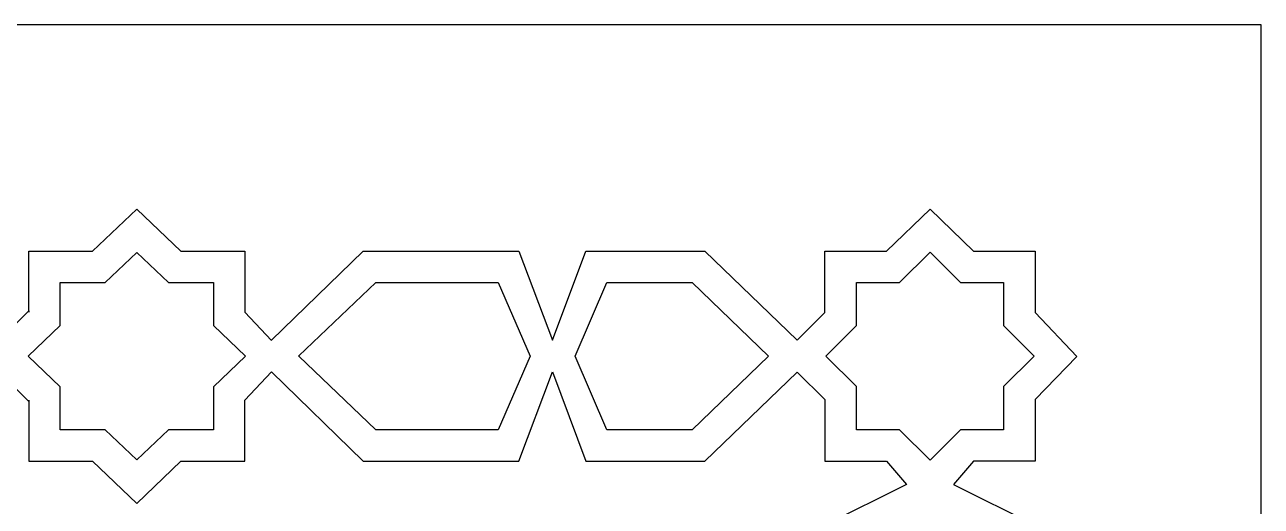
# Model space of a CAD drawing. Extents: x -1925 to 1925, y -1275 to 1275.
# Drawn here: x 1140 to 1925, y 969 to 1275 of the extents above; entities that cross this region are included whole.
import ezdxf

# ---------------------------------------------------------------- set-up
doc = ezdxf.new("R2010")
doc.units = 0
doc.layers.add('LAYER_1', color=18, linetype='CONTINUOUS')

msp = doc.modelspace()

# ---------------------------------------------------------------- linework, layer by layer
at = {"layer": 'LAYER_1'}
for points in [[(-1925, -1275), (1925, -1275), (1925, 1275), (-1925, 1275)], [(1141.91, 1064.63), (1141.91, 1064.64), (1141.91, 1064.64), (1162.29, 1084.09), (1162.29, 1111.36), (1190.87, 1111.36), (1210.91, 1130.49), (1230.96, 1111.36), (1259.53, 1111.36), (1259.53, 1084.09), (1279.91, 1064.63), (1259.53, 1045.18), (1259.53, 1017.91), (1230.96, 1017.91), (1210.91, 998.78), (1190.87, 1017.91), (1162.29, 1017.91), (1162.29, 1045.18), (1141.91, 1064.63), (1141.91, 1064.63)], [(1648.56, 1064.63), (1648.56, 1064.64), (1667.91, 1083.99), (1667.91, 1111.36), (1695.28, 1111.36), (1714.63, 1130.71), (1733.99, 1111.36), (1761.35, 1111.36), (1761.35, 1083.99), (1780.71, 1064.63), (1761.35, 1045.28), (1761.35, 1017.91), (1733.99, 1017.91), (1714.63, 998.56), (1695.28, 1017.91), (1667.91, 1017.91), (1667.91, 1045.28), (1648.56, 1064.63)], [(1313.88, 1064.63), (1313.81, 1064.71), (1362.69, 1111.36), (1440.35, 1111.36), (1460.63, 1064.65), (1460.63, 1064.63), (1460.63, 1064.62), (1440.35, 1017.91), (1362.69, 1017.91), (1313.81, 1064.56)], [(1489.27, 1064.63), (1509.32, 1111.36), (1563.64, 1111.36), (1612, 1064.63), (1563.64, 1017.91), (1509.32, 1017.91)]]:
    msp.add_lwpolyline(points, close=True, dxfattribs=at)
for points in [[(1123.63, 1074.74), (1142.29, 1093.41), (1142.29, 1092.64), (1142.29, 1131.36), (1182.86, 1131.36), (1210.91, 1158), (1238.97, 1131.36), (1279.53, 1131.36), (1279.53, 1092.64), (1296.48, 1074.65), (1296.5, 1074.68), (1354.68, 1131.36), (1453.47, 1131.36), (1474.93, 1074.66), (1496.14, 1131.36), (1571.72, 1131.36), (1630.35, 1074.71), (1647.91, 1092.27), (1647.91, 1131.36), (1687, 1131.36), (1714.72, 1157.99), (1742.27, 1131.36), (1781.35, 1131.36), (1781.35, 1092.27), (1807.97, 1064.42), (1781.35, 1037), (1781.35, 997.91), (1742.27, 997.91), (1729.47, 983.06)], [(1123.63, 1054.52), (1142.29, 1035.86), (1142.29, 1036.62), (1142.29, 997.91), (1182.86, 997.91), (1210.91, 971.13), (1238.97, 997.91), (1279.53, 997.91), (1279.53, 1036.62), (1296.48, 1054.62), (1296.5, 1054.59), (1354.68, 997.91), (1453.47, 997.91), (1474.93, 1054.61), (1496.14, 997.91), (1571.72, 997.91), (1630.35, 1054.55), (1647.91, 1037), (1647.91, 997.91), (1686.99, 997.91), (1699.79, 983.06)], [(1699.79, 983.06), (1647.84, 957.4), (1647.82, 879.87), (1699.05, 820.79), (1647.91, 773.44), (1647.91, 680.99), (1699.28, 665.48), (1647.84, 648.76), (1647.82, 577.91), (1699.49, 529.62), (1686.95, 516.53), (1647.86, 516.53), (1647.86, 477.45), (1620.23, 449.81), (1647.86, 422.17)], [(1729.47, 983.06), (1781.42, 957.4), (1781.45, 879.87), (1730.21, 820.79), (1781.35, 773.44), (1781.35, 680.99), (1729.98, 665.48), (1781.42, 648.76), (1781.45, 577.91), (1729.78, 529.62), (1742.32, 516.53), (1781.4, 516.53), (1781.4, 477.45), (1808.06, 449.8), (1781.4, 422.17)]]:
    msp.add_lwpolyline(points, dxfattribs=at)

doc.saveas('drawing.dxf')
